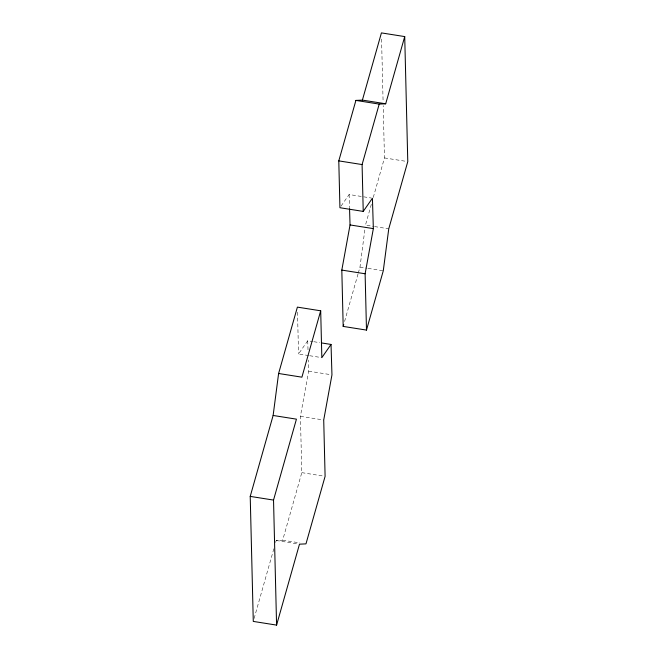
<?xml version="1.0" encoding="UTF-8"?>
<svg xmlns="http://www.w3.org/2000/svg" width="658" height="658" viewBox="0 0 658 658"><rect width="100%" height="100%" fill="white"/><g stroke="black" fill="none" stroke-linecap="round" stroke-linejoin="round"><path stroke-width="0.49" stroke-dasharray="3.29 2.47" d="M358.297 273.029L359.975 267.099L365.19 227.125M275.628 542.463L276.187 540.489L282.677 540.185L301.8 472.65L300.418 416.325L308.651 371.178L308.314 360.025M254.12 618.454L273.95 548.385M371.326 204.375L365.453 225.126L373.555 226.41M373.283 197.449L384.469 157.92L383.195 105.658M344.586 321.466L358.018 274.024M341.083 206.069L349.127 194.521L371.416 198.042M308.668 355.559L298.535 353.955L307.73 340.762L312.797 341.56M384.469 157.92L406.759 161.449M374.566 226.566L388.755 228.811M359.975 267.099L367.065 268.225M368.085 268.382L383.277 270.783M313.808 341.716L319.887 342.678M309.679 355.723L321.836 357.639M308.651 371.178L330.941 374.698M300.418 416.325L323.72 420.01M301.8 472.65L324.081 476.17M282.677 540.185L299.9 542.908M276.187 540.489L297.465 543.853M349.127 194.521L349.521 207.698M307.73 340.762L308.01 349.883M381.566 39.052L383.096 101.562M297.515 312.213L298.535 353.955"/><path stroke-width="0.99" d="M331.032 344.447L331.953 374.863L323.72 420.01L325.101 476.334L305.978 543.87L299.489 544.174L276.582 625.1L253.281 621.415L250.221 496.395L273.128 415.469L278.605 373.489L297.391 307.121L320.693 310.806L321.836 357.639L331.032 344.447L321.918 342.999M366.49 330.094L365.116 273.769L373.349 228.622L372.428 198.206L363.232 211.407L339.931 207.722L338.788 160.881L355.904 100.411L362.394 100.106L381.418 32.9L404.719 36.585L407.779 161.605L388.755 228.811L383.277 270.783L366.49 330.094L343.188 326.409L341.815 270.084L350.04 224.937L349.554 208.718M320.693 310.806L301.907 377.174L278.605 373.489M363.232 211.407L362.089 164.566L379.205 104.096L385.695 103.791L404.719 36.585M276.582 625.1L273.531 500.08L296.437 419.154L273.128 415.469M343.188 326.409L343.747 324.435M362.394 100.106L385.695 103.791M355.904 100.411L379.205 104.096M338.788 160.881L362.089 164.566M350.04 224.937L373.349 228.622M341.815 270.084L365.116 273.769M250.221 496.395L273.531 500.08"/></g></svg>
